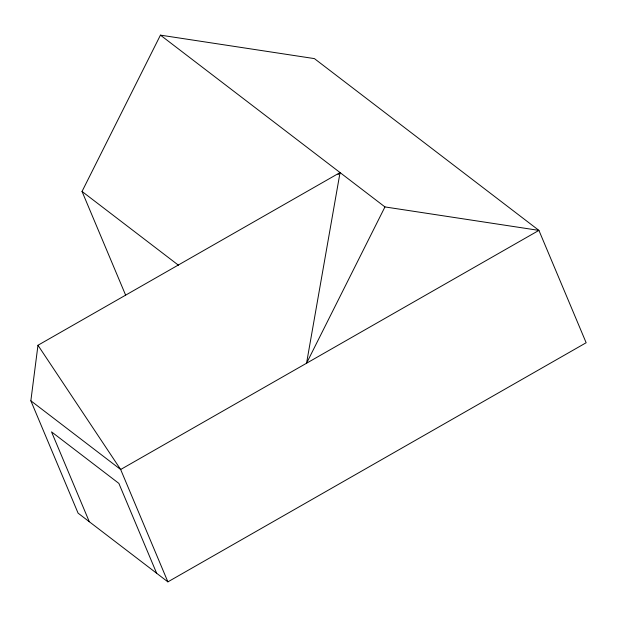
<?xml version="1.0" encoding="UTF-8"?>
<svg xmlns="http://www.w3.org/2000/svg" width="617" height="617" viewBox="0 0 617 617"><rect width="100%" height="100%" fill="white"/><g stroke="black" fill="none" stroke-linecap="round" stroke-linejoin="round"><path stroke-width="0.93" d="M30.85 400.788L37.969 345.265L340.052 172.567L306.549 363.228L384.954 206.926L538.919 230.388L586.15 342.743L167.886 581.862L78.081 513.143L30.85 400.788L120.654 469.506L167.886 581.862M125.552 294.957L82.038 191.447L160.443 35.138L314.408 58.607L538.919 230.388L120.654 469.506L37.969 345.265M337.993 174.603L340.052 172.567M160.443 35.138L384.954 206.926M82.038 191.447L178.475 265.233M156.656 573.27L118.873 483.389L51.52 431.854L89.303 521.735"/></g></svg>
